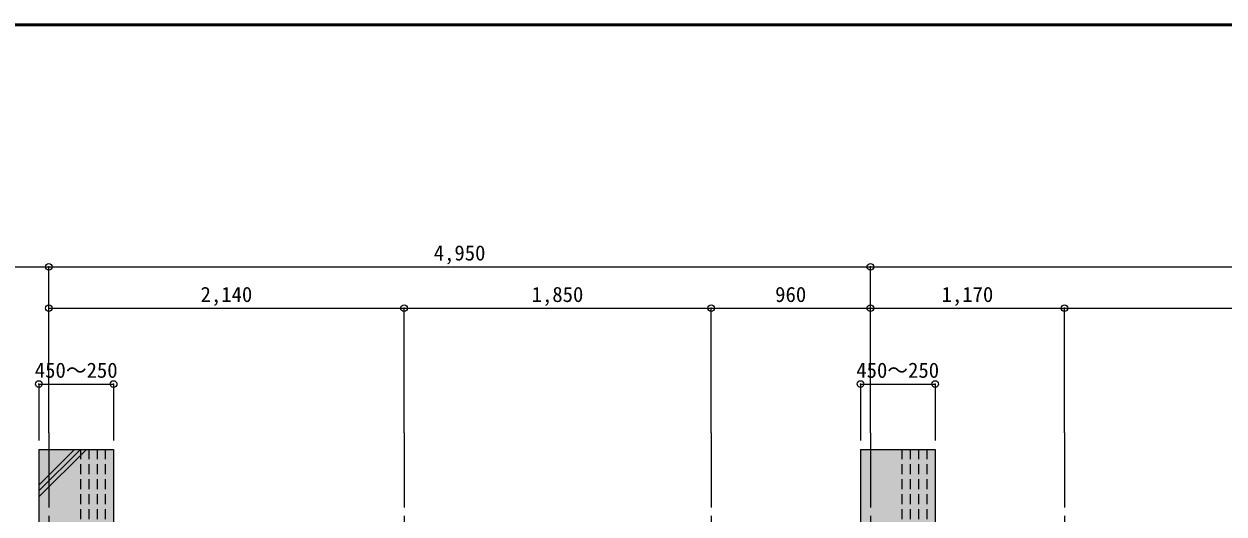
# Model space of a CAD drawing. Units: millimetres at full size, sheet at 1:50. Extents: x -9674 to 9699, y -6794 to 6791.
# Drawn here: x -3182 to 4048, y 3840 to 6791 of the extents above; entities that cross this region are included whole.
import ezdxf
from ezdxf.enums import TextEntityAlignment as Align

# ---------------------------------------------------------------- set-up
doc = ezdxf.new("R2010")
doc.units = ezdxf.units.MM
doc.header["$LTSCALE"] = 50
doc.header["$PDMODE"] = 32
doc.header["$PDSIZE"] = 40
doc.linetypes.add('CHAIN2', pattern=[12, 9, -1, 1, -1])
doc.linetypes.add('DASHED1', pattern=[1.8, 1.2, -0.6])
for name, color, linetype, lineweight in [('0-0_図面枠', 7, 'Continuous', 9), ('1-0_芯', 2, 'DASHED1', 25), ('1-1_躯体', 2, 'Continuous', 25), ('1-8_ハッチ', 4, 'Continuous', 9), ('1-B_寸法', 7, 'Continuous', 9)]:
    doc.layers.add(name, color=color, linetype=linetype, lineweight=lineweight)
doc.layers.add('4-0', color=1, linetype='Continuous')
doc.styles.add('ＭＳ ゴシック', font='')
doc.styles.get('ＭＳ ゴシック').set_extended_font_data('MS Gothic')

msp = doc.modelspace()

# ---------------------------------------------------------------- linework, layer by layer
at = {"layer": '0-0_図面枠'}
for p, q in [((9697.16, 6789.66), (-9672.16, 6789.66)), ((9695.4, 6787.9), (-9670.4, 6787.9)), ((-9668.64, 6786.14), (9693.64, 6786.14)), ((9691.87, 6784.38), (-9666.87, 6784.38)), ((9690.11, 6782.61), (-9665.11, 6782.61)), ((9688.35, 6780.85), (-9663.35, 6780.85))]:
    msp.add_line(p, q, dxfattribs=at)
msp.add_lwpolyline([(9698.92, -6793.93), (9698.92, 6791.43), (-9673.92, 6791.43)], dxfattribs=at)
at = {"layer": '1-0_芯', "color": 7, "linetype": 'CHAIN2', "lineweight": 9}
for p, q in [((-3032.5, 4329.12), (-3032.5, -3890.88)), ((-892.5, 4329.12), (-892.5, -3890.88)), ((957.5, 4329.12), (957.5, 1869.12)), ((1917.5, 4329.12), (1917.5, -3890.88)), ((3087.5, 4329.12), (3087.5, 519.12))]:
    msp.add_line(p, q, dxfattribs=at)
at = {"layer": '1-0_芯'}
for p, q in [((-2792.5, 4229.12), (-2792.5, 3419.12)), ((-2742.5, 4229.12), (-2742.5, 3419.12)), ((-2692.5, 4229.12), (-2692.5, 3419.12)), ((2157.5, 4229.12), (2157.5, 3419.12)), ((2207.5, 4229.12), (2207.5, 3419.12)), ((2257.5, 4229.12), (2257.5, 3419.12))]:
    msp.add_line(p, q, dxfattribs=at)
for points in [[(-2842.5, 4229.12), (-2842.5, 3419.12), (-2642.5, 3419.12)], [(2107.5, 4229.12), (2107.5, 3419.12), (2307.5, 3419.12)]]:
    msp.add_lwpolyline(points, dxfattribs=at)
at = {"layer": '1-1_躯体'}
for p, q in [((-3092.5, 4229.12), (-2642.5, 4229.12)), ((-3092.5, 4229.12), (-3092.5, 3419.12)), ((-2642.5, 4229.12), (-2642.5, 3419.12)), ((1857.5, 4229.12), (2307.5, 4229.12)), ((1857.5, 4229.12), (1857.5, 3419.12)), ((2307.5, 4229.12), (2307.5, 3419.12))]:
    msp.add_line(p, q, dxfattribs=at)
at = {"layer": '1-8_ハッチ'}
for p, q in [((-3092.5, 3943.21), (-2806.59, 4229.12)), ((-3092.5, 3978.57), (-2841.95, 4229.12)), ((-3092.5, 4013.92), (-2877.3, 4229.12))]:
    msp.add_line(p, q, dxfattribs=at)
at = {"layer": '1-B_寸法'}
for p, q in [((-6752.5, 5329.12), (-3032.5, 5329.12)), ((-3032.5, 4329.12), (-3032.5, 5329.12)), ((-3032.5, 5329.12), (1917.5, 5329.12)), ((1917.5, 4329.12), (1917.5, 5329.12)), ((1917.5, 5329.12), (6747.5, 5329.12)), ((-3032.5, 5079.12), (-892.5, 5079.12)), ((-892.5, 4329.12), (-892.5, 5079.12)), ((-892.5, 5079.12), (957.5, 5079.12)), ((957.5, 4329.12), (957.5, 5079.12)), ((957.5, 5079.12), (1917.5, 5079.12)), ((1917.5, 5079.12), (3087.5, 5079.12)), ((3087.5, 4329.12), (3087.5, 5079.12)), ((3087.5, 5079.12), (6747.5, 5079.12)), ((-3092.5, 4622.53), (-2642.5, 4622.53)), ((-3092.5, 4622.53), (-3092.5, 4282.33)), ((-2642.5, 4622.53), (-2642.5, 4282.33)), ((1857.5, 4622.53), (2307.5, 4622.53)), ((1857.5, 4622.53), (1857.5, 4282.33)), ((2307.5, 4622.53), (2307.5, 4282.33))]:
    msp.add_line(p, q, dxfattribs=at)
at = {"layer": '1-B_寸法', "color": 3}
for p in [(-3032.5, 5329.12), (1917.5, 5329.12), (-3032.5, 5079.12), (-892.5, 5079.12), (957.5, 5079.12), (1917.5, 5079.12), (3087.5, 5079.12), (-3092.5, 4622.53), (-2642.5, 4622.53), (1857.5, 4622.53), (2307.5, 4622.53)]:
    msp.add_point(p, dxfattribs=at)
at = {"layer": '4-0'}
for points in [[(-3092.5, 4229.12), (-2642.5, 4229.12), (-3092.5, 2429.12), (-2642.5, 2429.12)], [(1857.5, 4229.12), (2307.5, 4229.12), (1857.5, 2429.12), (2307.5, 2429.12)]]:
    msp.add_solid(points, dxfattribs=at)

# ---------------------------------------------------------------- texts
at = {"layer": '1-B_寸法', "style": 'ＭＳ ゴシック'}
for s, p in [('4,950', (-713.75, 5339.12)), ('2,140', (-2118.75, 5089.12)), ('1,850', (-123.75, 5089.12)), ('960', (1343.75, 5089.12)), ('1,170', (2346.25, 5089.12)), ('450～250', (-3117.5, 4632.53)), ('450～250', (1832.5, 4632.53))]:
    msp.add_text(s, height=91.64, dxfattribs=at).set_placement(p, align=Align.BOTTOM_LEFT)

doc.saveas('drawing.dxf')
